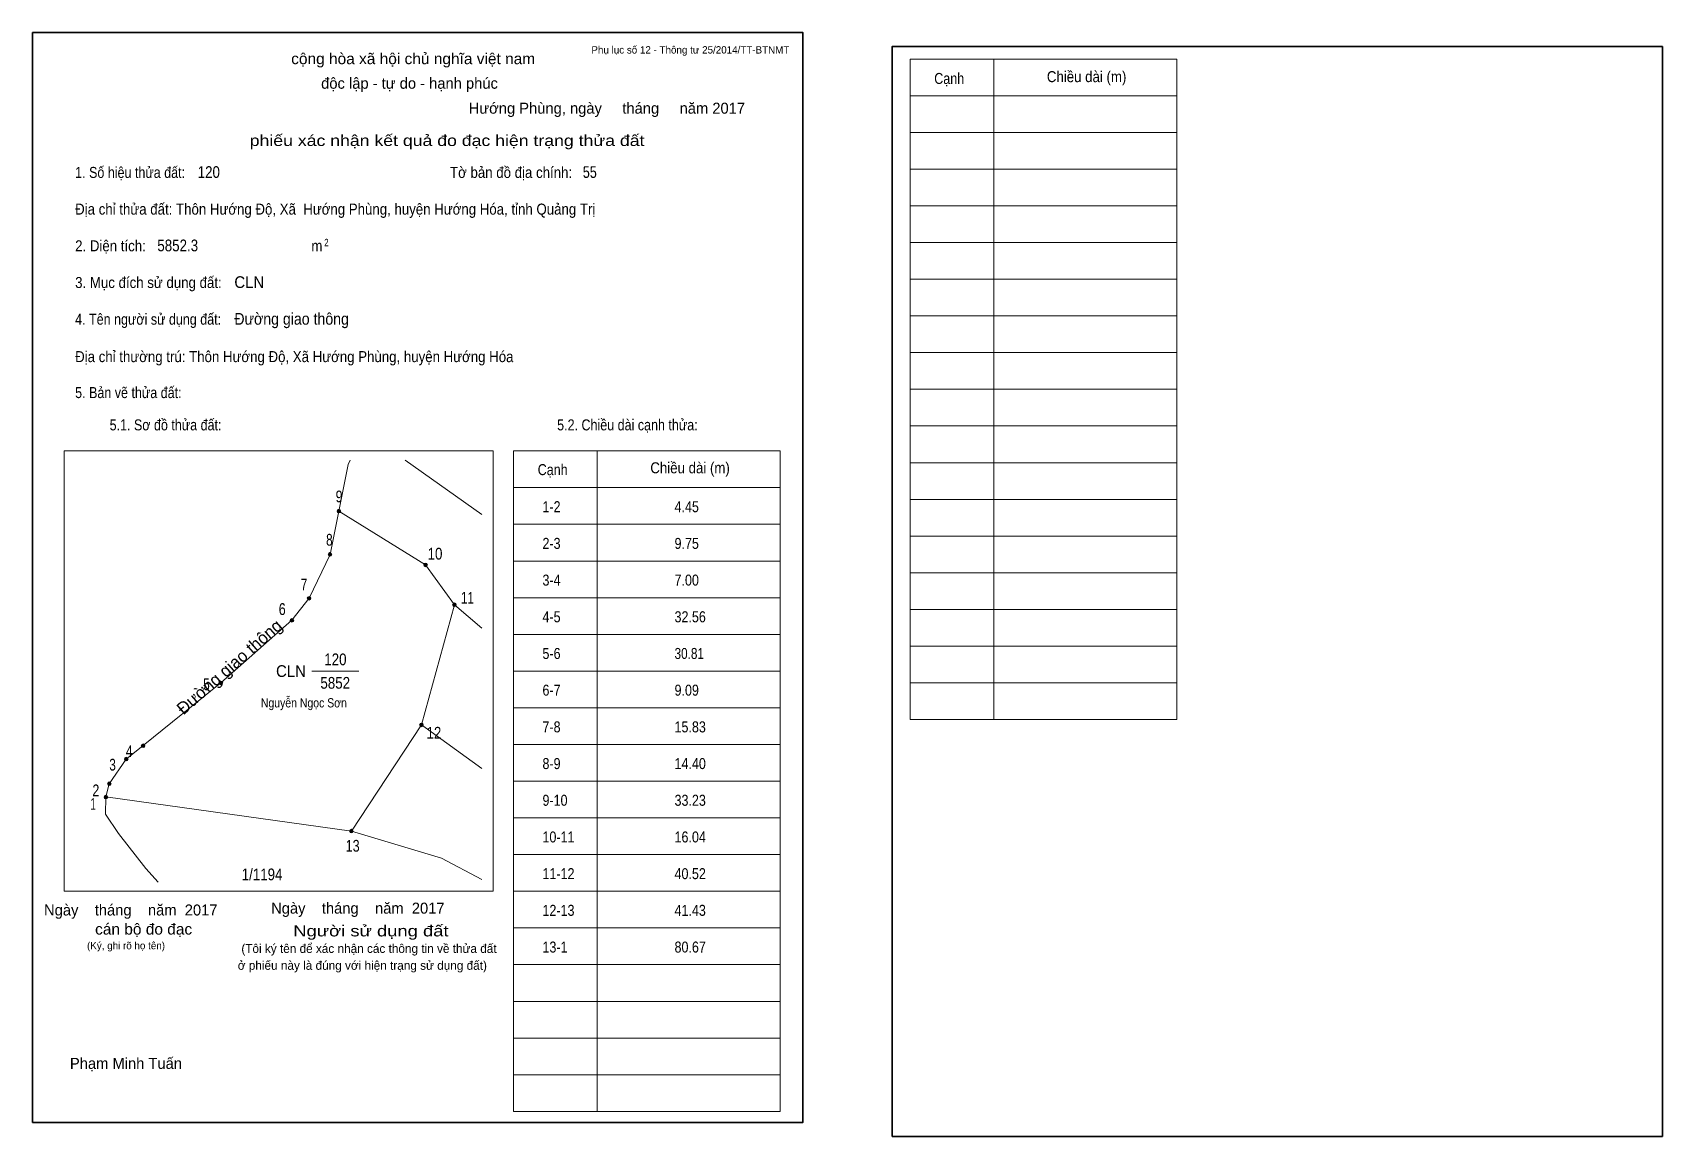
# Model space of a CAD drawing. Header units: centimetres. Extents: x 0 to 44.4, y -0.4 to 29.7.
import ezdxf
from ezdxf.enums import TextEntityAlignment as Align

# ---------------------------------------------------------------- set-up
doc = ezdxf.new("R2010")
doc.units = ezdxf.units.CM
doc.header["$LTSCALE"] = 0.12
for name, color, linetype in [('2', 7, 'Continuous'), ('30', 7, 'Continuous'), ('34', 7, 'Continuous')]:
    doc.layers.add(name, color=color, linetype=linetype)
for name, color, linetype, lineweight in [('32', 7, 'Continuous', 13), ('33', 7, 'Continuous', 13), ('6', 7, 'Continuous', 13), ('63', 7, 'Continuous', 13)]:
    doc.layers.add(name, color=color, linetype=linetype, lineweight=lineweight)

msp = doc.modelspace()

# ---------------------------------------------------------------- hatches: boundary and pattern name
at = {"layer": '32'}
for points in [[(8.3984, 16.6615, 1), (8.2984, 16.6615, 1)], [(8.1573, 15.4801, 1), (8.0573, 15.4801, 1)], [(10.7629, 15.1945, 1), (10.6629, 15.1945, 1)], [(7.5871, 14.2836, 1), (7.4871, 14.2836, 1)], [(11.55, 14.1061, 1), (11.45, 14.1061, 1)], [(7.1198, 13.6832, 1), (7.0198, 13.6832, 1)], [(5.1832, 11.9793, 1), (5.0832, 11.9793, 1)], [(10.6507, 10.8347, 1), (10.5507, 10.8347, 1)], [(3.0631, 10.2654, 1), (2.9631, 10.2654, 1)], [(2.6035, 9.902, 1), (2.5035, 9.902, 1)], [(2.05, 8.8679, 1), (1.95, 8.8679, 1)], [(2.1413, 9.2288, 1), (2.0413, 9.2288, 1)], [(8.74, 7.9393, 1), (8.64, 7.9393, 1)]]:
    msp.add_hatch(color=256, dxfattribs=at).paths.add_polyline_path(points)

# ---------------------------------------------------------------- linework, layer by layer
for centre in [(8.3484, 16.6615), (8.1073, 15.4801), (10.7129, 15.1945), (7.5371, 14.2836), (11.5, 14.1061), (7.0698, 13.6832), (5.1332, 11.9793), (10.6007, 10.8347), (3.0131, 10.2654), (2.5535, 9.902), (2, 8.8679), (2.0913, 9.2288), (8.69, 7.9393)]:
    msp.add_circle(centre, 0.05, dxfattribs=at)
at = {"layer": '33'}
msp.add_line((7.61, 12.3), (8.89, 12.3), dxfattribs=at)
at = {"layer": '6'}
for p, q in [((12.25, 16.57), (10.16, 18.05)), ((10.6, 10.84), (11.5, 14.11)), ((11.5, 14.11), (12.25, 13.47)), ((12.25, 9.65), (10.6, 10.84))]:
    msp.add_line(p, q, dxfattribs=at)
for points in [[(8.66, 18.05), (8.6, 17.93), (8.35, 16.66)], [(8.35, 16.66), (8.11, 15.48), (7.54, 14.29), (7.07, 13.69), (5.13, 11.98), (3.01, 10.27), (2.55, 9.9), (2.09, 9.23), (2, 8.87)], [(8.35, 16.66), (10.71, 15.2), (11.5, 14.11)], [(2, 8.87), (8.69, 7.94), (10.6, 10.84)], [(2, 8.87), (1.99, 8.4), (2.34, 7.87), (3.09, 6.92), (3.42, 6.55)], [(8.69, 7.94), (11.15, 7.2), (12.25, 6.62)]]:
    msp.add_lwpolyline(points, dxfattribs=at)
at = {"layer": '63'}
for p, q in [((23.92, 28.98), (31.19, 28.98)), ((23.92, 10.98), (23.92, 28.98)), ((26.2, 10.98), (26.2, 28.98)), ((31.19, 10.98), (31.19, 28.98)), ((23.92, 27.98), (31.19, 27.98)), ((23.92, 26.98), (31.19, 26.98)), ((23.92, 25.98), (31.19, 25.98)), ((23.92, 24.98), (31.19, 24.98)), ((23.92, 23.98), (31.19, 23.98)), ((23.92, 22.98), (31.19, 22.98)), ((23.92, 21.98), (31.19, 21.98)), ((23.92, 20.98), (31.19, 20.98)), ((23.92, 19.98), (31.19, 19.98)), ((23.92, 18.98), (31.19, 18.98)), ((0.86, 18.3), (12.56, 18.3)), ((0.86, 6.3), (0.86, 18.3)), ((12.56, 6.3), (12.56, 18.3)), ((13.11, 18.3), (20.38, 18.3)), ((13.11, 0.3), (13.11, 18.3)), ((15.39, 0.3), (15.39, 18.3)), ((20.38, 0.3), (20.38, 18.3)), ((23.92, 17.98), (31.19, 17.98)), ((13.11, 17.3), (20.38, 17.3)), ((23.92, 16.98), (31.19, 16.98)), ((13.11, 16.3), (20.38, 16.3)), ((23.92, 15.98), (31.19, 15.98)), ((13.11, 15.3), (20.38, 15.3)), ((23.92, 14.98), (31.19, 14.98)), ((13.11, 14.3), (20.38, 14.3)), ((23.92, 13.98), (31.19, 13.98)), ((13.11, 13.3), (20.38, 13.3)), ((23.92, 12.98), (31.19, 12.98)), ((13.11, 12.3), (20.38, 12.3)), ((23.92, 11.98), (31.19, 11.98)), ((13.11, 11.3), (20.38, 11.3)), ((23.92, 10.98), (31.19, 10.98)), ((13.11, 10.3), (20.38, 10.3)), ((13.11, 9.3), (20.38, 9.3)), ((13.11, 8.3), (20.38, 8.3)), ((13.11, 7.3), (20.38, 7.3)), ((0.86, 6.3), (12.56, 6.3)), ((13.11, 6.3), (20.38, 6.3)), ((13.11, 5.3), (20.38, 5.3)), ((13.11, 4.3), (20.38, 4.3)), ((13.11, 3.3), (20.38, 3.3)), ((13.11, 2.3), (20.38, 2.3)), ((13.11, 1.3), (20.38, 1.3)), ((13.11, 0.3), (20.38, 0.3))]:
    msp.add_line(p, q, dxfattribs=at)
at = {"layer": '63', "lineweight": 35}
for points in [[(0, 0), (0, 29.7), (21, 29.7), (21, 0)], [(23.43, -0.38), (23.43, 29.32), (44.43, 29.32), (44.43, -0.38)]]:
    msp.add_lwpolyline(points, close=True, dxfattribs=at)

# ---------------------------------------------------------------- texts
at = {"layer": '2'}
msp.add_text('Đường giao thông', height=0.3349, rotation=41.342, dxfattribs=at).set_placement((5.4744, 12.29), align=Align.CENTER)
at = {"layer": '2', "width": 0.85}
msp.add_text('Nguyễn Ngọc Sơn', height=0.2512, dxfattribs=at).set_placement((7.395, 11.31), align=Align.CENTER)
at = {"layer": '30'}
for s, height, width, p in [('1-2', 0.3, 0.85, (13.9, 16.63)), ('4.45', 0.3, 0.85, (17.5, 16.63)), ('2-3', 0.3, 0.85, (13.9, 15.63)), ('9.75', 0.3, 0.85, (17.5, 15.63)), ('3-4', 0.3, 0.85, (13.9, 14.63)), ('7.00', 0.3, 0.85, (17.5, 14.63)), ('4-5', 0.3, 0.85, (13.9, 13.63)), ('32.56', 0.3, 0.85, (17.5, 13.63)), ('5-6', 0.3, 0.85, (13.9, 12.63)), ('30.81', 0.3, 0.8, (17.5, 12.63)), ('6-7', 0.3, 0.85, (13.9, 11.63)), ('9.09', 0.3, 0.85, (17.5, 11.63)), ('7-8', 0.3, 0.85, (13.9, 10.63)), ('15.83', 0.3, 0.85, (17.5, 10.63)), ('8-9', 0.3, 0.85, (13.9, 9.63)), ('14.40', 0.3, 0.85, (17.5, 9.63)), ('9-10', 0.3, 0.85, (13.9, 8.63)), ('33.23', 0.3, 0.85, (17.5, 8.63)), ('10-11', 0.3, 0.85, (13.9, 7.63)), ('16.04', 0.3, 0.85, (17.5, 7.63)), ('1/1194', 0.32, 0.85, (5.7, 6.6)), ('11-12', 0.3, 0.85, (13.9, 6.63)), ('40.52', 0.3, 0.85, (17.5, 6.63)), ('12-13', 0.3, 0.85, (13.9, 5.63)), ('41.43', 0.3, 0.85, (17.5, 5.63)), ('13-1', 0.3, 0.85, (13.9, 4.63)), ('80.67', 0.3, 0.85, (17.5, 4.63))]:
    msp.add_text(s, height=height, dxfattribs=dict(at, width=width)).set_placement(p)
at = {"layer": '32'}
for s, width, p in [('9', 0.8, (8.355, 16.9)), ('8', 0.75, (8.09, 15.72)), ('10', 0.85, (10.97, 15.34)), ('7', 0.75, (7.4, 14.5)), ('11', 0.75, (11.855, 14.14)), ('6', 0.8, (6.805, 13.83)), ('5', 0.75, (4.74, 11.78)), ('12', 0.85, (10.94, 10.46)), ('4', 0.8, (2.635, 9.96)), ('3', 0.75, (2.18, 9.59)), ('2', 0.8, (1.725, 8.89)), ('1', 0.65, (1.65, 8.52)), ('13', 0.8, (8.725, 7.38))]:
    msp.add_text(s, height=0.32, dxfattribs=dict(at, width=width)).set_placement(p, align=Align.CENTER)
at = {"layer": '33', "width": 0.95}
msp.add_text('CLN', height=0.32, dxfattribs=at).set_placement((7.45, 12.14), align=Align.RIGHT)
at = {"layer": '33', "width": 0.85}
for s, p in [('120', (8.255, 12.46)), ('5852', (8.25, 11.82))]:
    msp.add_text(s, height=0.32, dxfattribs=at).set_placement(p, align=Align.CENTER)
at = {"layer": '34'}
for s, width, p in [('120', 0.85, (4.5, 25.74)), ('55', 0.8, (15, 25.74)), ('5852.3', 0.85, (3.4, 23.74)), ('CLN', 0.95, (5.5, 22.74)), ('Đường giao thông', 0.9, (5.5, 21.74))]:
    msp.add_text(s, height=0.32, dxfattribs=dict(at, width=width)).set_placement(p)
at = {"layer": '63'}
for s, height, p in [('Phụ lục số 12 - Thông tư 25/2014/TT-BTNMT', 0.2, (20.63, 29.13)), ('Ngày    tháng    năm  2017', 0.3, (5.04, 5.64)), ('Ngày    tháng    năm  2017', 0.3, (11.23, 5.69)), ('(Ký, ghi rõ họ tên)', 0.2, (3.61, 4.72))]:
    msp.add_text(s, height=height, dxfattribs=at).set_placement(p, align=Align.RIGHT)
at = {"layer": '63', "width": 1.05}
msp.add_text('cộng hòa xã hội chủ nghĩa việt nam', height=0.3, dxfattribs=at).set_placement((10.375, 28.84), align=Align.CENTER)
at = {"layer": '63'}
for s, height, p in [('độc lập - tự do - hạnh phúc', 0.3, (10.275, 28.17)), ('Hướng Phùng, ngày     tháng     năm 2017', 0.3, (15.655, 27.49)), ('(Tôi ký tên để xác nhận các thông tin về thửa đất ', 0.24, (9.215, 4.62)), ('ở phiếu này là đúng với hiện trạng sử dụng đất)', 0.24, (8.99, 4.16)), ('Phạm Minh Tuấn', 0.3, (2.545, 1.46))]:
    msp.add_text(s, height=height, dxfattribs=at).set_placement(p, align=Align.CENTER)
for s, height, width, p in [('Cạnh', 0.3, 0.85, (24.58, 28.3)), ('Chiều dài (m)', 0.3, 0.9, (27.65, 28.35)), ('1. Số hiệu thửa đất:', 0.3, 0.85, (1.16, 25.74)), ('Tờ bản đồ địa chính:', 0.3, 0.9, (11.38, 25.74)), ('Địa chỉ thửa đất: Thôn Hướng Độ, Xã  Hướng Phùng, huyện Hướng Hóa, tỉnh Quảng Trị', 0.3, 0.9, (1.16, 24.74)), ('2. Diện tích:', 0.3, 0.9, (1.16, 23.74)), ('2', 0.2, 0.8, (7.95, 23.88)), ('m', 0.3, 0.9, (7.6, 23.74)), ('3. Mục đích sử dụng đất:', 0.3, 0.9, (1.16, 22.74)), ('4. Tên người sử dụng đất:', 0.3, 0.85, (1.16, 21.74)), ('Địa chỉ thường trú: Thôn Hướng Độ, Xã Hướng Phùng, huyện Hướng Hóa', 0.3, 0.9, (1.16, 20.72)), ('5. Bản vẽ thửa đất:', 0.3, 0.85, (1.16, 19.74)), ('5.1. Sơ đồ thửa đất:', 0.3, 0.85, (2.1, 18.86)), ('5.2. Chiều dài cạnh thửa:', 0.3, 0.85, (14.3, 18.86)), ('Cạnh', 0.3, 0.85, (13.77, 17.64)), ('Chiều dài (m)', 0.3, 0.9, (16.84, 17.69))]:
    msp.add_text(s, height=height, dxfattribs=dict(at, width=width)).set_placement(p)
for s, width, p in [('phiếu xác nhận kết quả đo đạc hiện trạng thửa đất', 1.2, (16.68, 26.61)), ('cán bộ đo đạc', 1.05, (4.35, 5.12)), ('Người sử dụng đất', 1.25, (11.34, 5.07))]:
    msp.add_text(s, height=0.3, dxfattribs=dict(at, width=width)).set_placement(p, align=Align.RIGHT)

doc.saveas('drawing.dxf')
